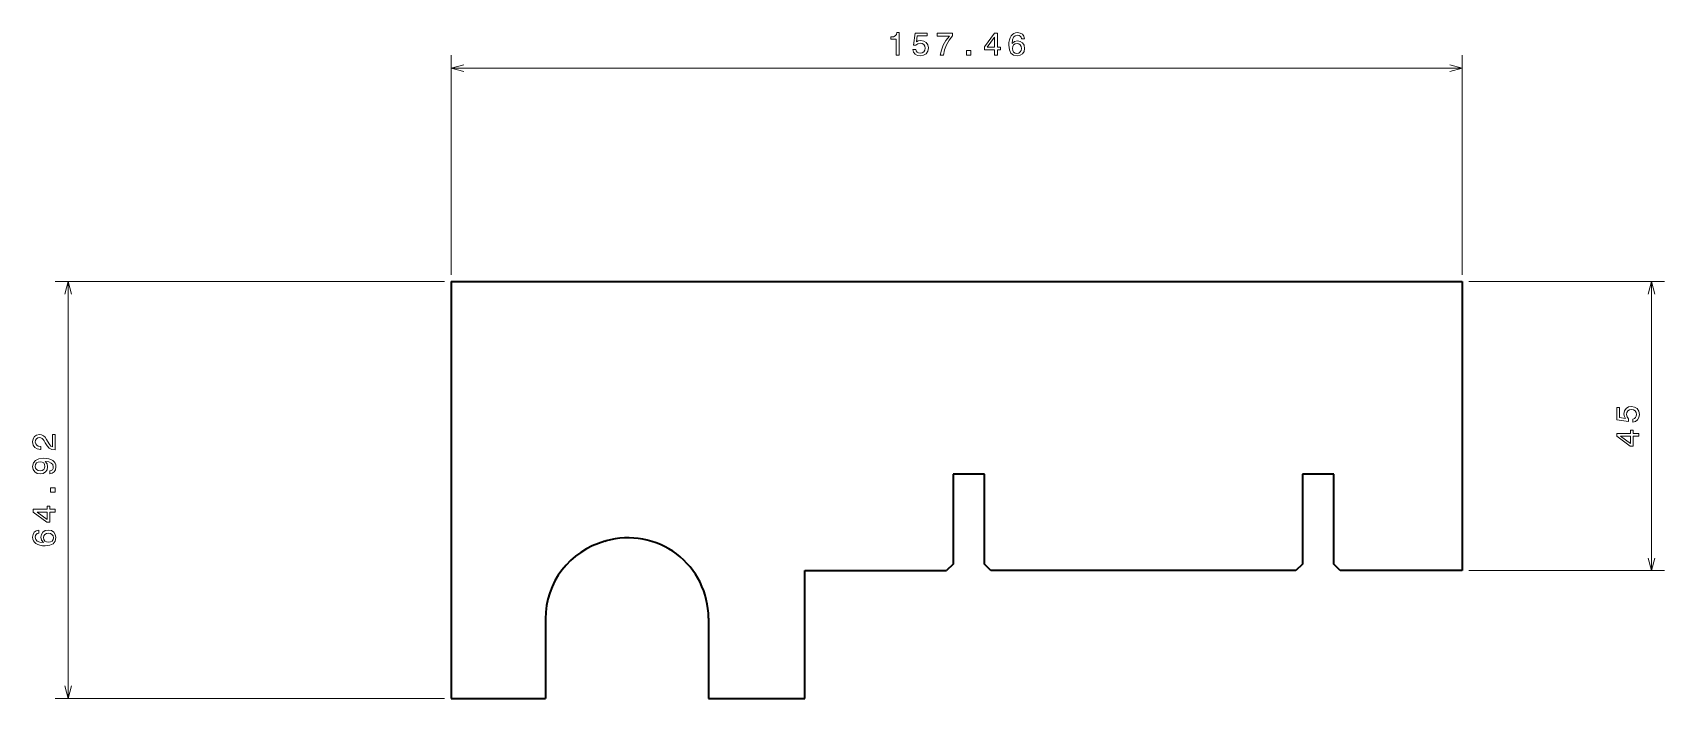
# Model space of a CAD drawing. Extents: x 5 to 259, y 73 to 176.
import ezdxf

# ---------------------------------------------------------------- set-up
doc = ezdxf.new("R2010")
doc.units = 0

msp = doc.modelspace()

# ---------------------------------------------------------------- linework, layer by layer
at = {"color": 7, "lineweight": 13}
for p, q in [((69.768204, 138.501404), (69.768204, 172.728363)), ((69.768204, 170.728363), (227.231781, 170.728363)), ((227.231781, 138.501404), (227.231781, 172.728363)), ((68.72821, 137.461426), (8.071915, 137.461426)), ((10.071915, 72.538589), (10.071915, 137.461426)), ((228.27179, 137.461426), (258.733337, 137.461426)), ((256.733337, 92.461418), (256.733337, 137.461426)), ((228.27179, 92.461418), (258.733337, 92.461418)), ((68.72821, 72.538589), (8.071915, 72.538589))]:
    msp.add_line(p, q, dxfattribs=at)
at = {"color": 7, "lineweight": 35}
for p, q in [((69.768204, 137.461426), (69.768204, 72.538589)), ((69.768204, 137.461426), (227.231781, 137.461426)), ((227.231781, 137.461426), (227.231781, 92.461418)), ((152.824219, 107.461418), (147.924225, 107.461418)), ((147.924225, 107.461418), (147.924225, 93.461418)), ((152.824219, 93.461418), (152.824219, 107.461418)), ((207.24762, 107.461418), (202.347626, 107.461418)), ((202.347626, 107.461418), (202.347626, 93.461418)), ((207.24762, 93.461418), (207.24762, 107.461418)), ((93.684174, 97.007393), (93.854767, 97.057564)), ((93.869217, 97.061699), (93.854782, 97.057579)), ((124.82663, 92.461418), (146.924225, 92.461418)), ((124.82663, 72.538589), (124.82663, 92.461418)), ((147.924225, 93.461418), (146.924225, 92.461418)), ((153.824219, 92.461418), (152.824219, 93.461418)), ((201.347626, 92.461418), (153.824219, 92.461418)), ((202.347626, 93.461418), (201.347626, 92.461418)), ((208.24762, 92.461418), (207.24762, 93.461418)), ((227.231781, 92.461418), (208.24762, 92.461418)), ((84.429626, 84.927223), (84.429626, 72.538589)), ((109.830048, 85.058693), (109.82663, 84.766594)), ((109.82663, 84.766594), (109.82663, 72.538589)), ((69.768204, 72.538589), (84.429626, 72.538589)), ((109.82663, 72.538589), (124.82663, 72.538589))]:
    msp.add_line(p, q, dxfattribs=at)
at = {"color": 7, "lineweight": 13}
for points in [[(139.069153, 172.728363), (139.528107, 172.728363), (139.528107, 176.253601), (139.18515, 176.253601), (139.094376, 175.945953), (138.912827, 175.739166), (138.635437, 175.618134), (138.252167, 175.577789), (138.252167, 175.219727), (139.069153, 175.219727)], [(141.645233, 173.641205), (141.756195, 173.227661), (142.003311, 172.904877), (142.366425, 172.703156), (142.830399, 172.627502), (143.339767, 172.718292), (143.73819, 172.965393), (143.990341, 173.358765), (144.086166, 173.863098), (144.000427, 174.332123), (143.758362, 174.700287), (143.380112, 174.937317), (142.89093, 175.023041), (142.51268, 174.962524), (142.220169, 174.796082), (142.361389, 175.739166), (143.894531, 175.739166), (143.894531, 176.15271), (142.023483, 176.15271), (141.746109, 174.296814), (142.149567, 174.296814), (142.442078, 174.533844), (142.815277, 174.619568), (143.138031, 174.564117), (143.385162, 174.40271), (143.541504, 174.155609), (143.59697, 173.837891), (143.541504, 173.520172), (143.380112, 173.273041), (143.132996, 173.116699), (142.815277, 173.061218), (142.547974, 173.096527), (142.341217, 173.212524), (142.189911, 173.394073), (142.114258, 173.641205)], [(145.930969, 172.728363), (146.440338, 172.728363), (146.606781, 173.560516), (146.899277, 174.337158), (147.31282, 175.05835), (147.852448, 175.734131), (147.852448, 176.15271), (145.451874, 176.15271), (145.451874, 175.693787), (147.368301, 175.693787), (146.813538, 175.012939), (146.394958, 174.301849), (146.102448, 173.54538)], [(154.381409, 172.728363), (154.835297, 172.728363), (154.835297, 173.595795), (155.334579, 173.595795), (155.334579, 173.999268), (154.835297, 173.999268), (154.835297, 176.15271), (154.376373, 176.15271), (152.843231, 174.039612), (152.843231, 173.595795), (154.381409, 173.595795)], [(153.266861, 173.999268), (154.381409, 175.567719), (154.381409, 173.999268)], [(159.05043, 175.285278), (158.95462, 175.693787), (158.732697, 175.996368), (158.389771, 176.188019), (157.945953, 176.253601), (157.648407, 176.218292), (157.391205, 176.122467), (157.164261, 175.966125), (156.972626, 175.744232), (156.82132, 175.466858), (156.710373, 175.128937), (156.639771, 174.73053), (156.619598, 174.281677), (156.700287, 173.565552), (156.947403, 173.046082), (157.345825, 172.733429), (157.890488, 172.627502), (158.379684, 172.718292), (158.752884, 172.955322), (158.994965, 173.328522), (159.080688, 173.802582), (158.994965, 174.281677), (158.76297, 174.649841), (158.404907, 174.881836), (157.96109, 174.962524), (157.481995, 174.861664), (157.123917, 174.574188), (157.19957, 175.128937), (157.360947, 175.527374), (157.608063, 175.764404), (157.951004, 175.845093), (158.203171, 175.804749), (158.394806, 175.698822), (158.520889, 175.522308), (158.586456, 175.285278)], [(150.02002, 172.728363), (150.716003, 172.728363), (150.716003, 173.479797), (150.02002, 173.479797)], [(158.591492, 173.797546), (158.536011, 173.479797), (158.394806, 173.237732), (158.167862, 173.076355), (157.885437, 173.025909), (157.587891, 173.076355), (157.360947, 173.232697), (157.214691, 173.474762), (157.169312, 173.79248), (157.219742, 174.105164), (157.360947, 174.342194), (157.592941, 174.4935), (157.905609, 174.548981), (158.177948, 174.4935), (158.394806, 174.34726), (158.536011, 174.110229)], [(253.820511, 115.578712), (254.234055, 115.689659), (254.556824, 115.93679), (254.75856, 116.299904), (254.834198, 116.763878), (254.743423, 117.273247), (254.496307, 117.671654), (254.102936, 117.92382), (253.598618, 118.01963), (253.129593, 117.933907), (252.761429, 117.691826), (252.524399, 117.313591), (252.438675, 116.824394), (252.499191, 116.446144), (252.665619, 116.153648), (251.722534, 116.294853), (251.722534, 117.827995), (251.30899, 117.827995), (251.30899, 115.956963), (253.164886, 115.679573), (253.164886, 116.083031), (252.927856, 116.375542), (252.842133, 116.748741), (252.897598, 117.07151), (253.05899, 117.318626), (253.306107, 117.474968), (253.623825, 117.530449), (253.941544, 117.474968), (254.188675, 117.313591), (254.345001, 117.066475), (254.400482, 116.748741), (254.365189, 116.481453), (254.249191, 116.274681), (254.067627, 116.12339), (253.820511, 116.047737)], [(8.071915, 111.241508), (8.071915, 113.647133), (7.638199, 113.647133), (7.638199, 111.745842), (7.401169, 111.851738), (7.204483, 112.033302), (6.846405, 112.593102), (6.695114, 112.890648), (6.478256, 113.223503), (6.226089, 113.460533), (5.928543, 113.596703), (5.590652, 113.647133), (5.167023, 113.561394), (4.834167, 113.324364), (4.622345, 112.96125), (4.546692, 112.492226), (4.632446, 112.00808), (4.869476, 111.639931), (5.247711, 111.402901), (5.746994, 111.322197), (5.817596, 111.322197), (5.817596, 111.781136), (5.777252, 111.781136), (5.434311, 111.82653), (5.182144, 111.9627), (5.020752, 112.179558), (4.965302, 112.467018), (5.015717, 112.759529), (5.1418, 112.976387), (5.338486, 113.117592), (5.585602, 113.168022), (5.817596, 113.132729), (6.014282, 113.036903), (6.185745, 112.875511), (6.337051, 112.653618), (6.498428, 112.356071), (6.811111, 111.861824), (7.143967, 111.513847), (7.547424, 111.307076), (8.056778, 111.241508)], [(254.733337, 113.370796), (254.733337, 113.824684), (253.865906, 113.824684), (253.865906, 114.323967), (253.462448, 114.323967), (253.462448, 113.824684), (251.30899, 113.824684), (251.30899, 113.365746), (253.422104, 111.832603), (253.865906, 111.832603), (253.865906, 113.370796)], [(253.462448, 112.256233), (251.893997, 113.370796), (253.462448, 113.370796)], [(7.204483, 107.525658), (7.60289, 107.601311), (7.910538, 107.818169), (8.102173, 108.16111), (8.172775, 108.614998), (8.137482, 108.912544), (8.046692, 109.179848), (7.890366, 109.406792), (7.668457, 109.598427), (7.391083, 109.749733), (7.048141, 109.86068), (6.65477, 109.926231), (6.200882, 109.951454), (5.489777, 109.865715), (4.970337, 109.618599), (4.657654, 109.225227), (4.546692, 108.6856), (4.637482, 108.191368), (4.879547, 107.818169), (5.252747, 107.576088), (5.721771, 107.495399), (6.205917, 107.576088), (6.574081, 107.813133), (6.806061, 108.166145), (6.881714, 108.614998), (6.785889, 109.089058), (6.493378, 109.447136), (7.053177, 109.366447), (7.451599, 109.205055), (7.688629, 108.957939), (7.764282, 108.620049), (7.728973, 108.357796), (7.618027, 108.166145), (7.441513, 108.040077), (7.204483, 107.989632)], [(5.716721, 107.984596), (5.404053, 108.035027), (5.156921, 108.176231), (5.00058, 108.39814), (4.945099, 108.6856), (5.00058, 108.983162), (5.156921, 109.210106), (5.399002, 109.351311), (5.711685, 109.406792), (6.029404, 109.351311), (6.266434, 109.210106), (6.412689, 108.978111), (6.46312, 108.670479), (6.412689, 108.393105), (6.266434, 108.176231), (6.034454, 108.035027)], [(8.071915, 104.652031), (8.071915, 105.348), (7.32048, 105.348), (7.32048, 104.652031)], [(8.071915, 101.541374), (8.071915, 101.995262), (7.204483, 101.995262), (7.204483, 102.494545), (6.801025, 102.494545), (6.801025, 101.995262), (4.647552, 101.995262), (4.647552, 101.536324), (6.760681, 100.003181), (7.204483, 100.003181), (7.204483, 101.541374)], [(6.801025, 100.426811), (5.232574, 101.541374), (6.801025, 101.541374)], [(5.514999, 98.73835), (5.106491, 98.642525), (4.803894, 98.420616), (4.612274, 98.077675), (4.546692, 97.633873), (4.582001, 97.336327), (4.677826, 97.079124), (4.834167, 96.85218), (5.056061, 96.66053), (5.333435, 96.509239), (5.671341, 96.398277), (6.069748, 96.327675), (6.5186, 96.307503), (7.234741, 96.388191), (7.754196, 96.635323), (8.066864, 97.03373), (8.172775, 97.578407), (8.082001, 98.067589), (7.844971, 98.440788), (7.471771, 98.682869), (6.997711, 98.768608), (6.5186, 98.682869), (6.150452, 98.450874), (5.918457, 98.092812), (5.837769, 97.64901), (5.938629, 97.169899), (6.226089, 96.811836), (5.671341, 96.887474), (5.272919, 97.048866), (5.035889, 97.295982), (4.9552, 97.638924), (4.995544, 97.891075), (5.101456, 98.082726), (5.277969, 98.208809), (5.514999, 98.274361)], [(7.002747, 98.279411), (7.32048, 98.22393), (7.562546, 98.082726), (7.723938, 97.855782), (7.774368, 97.573357), (7.723938, 97.27581), (7.567596, 97.048866), (7.325516, 96.902611), (7.007797, 96.857216), (6.695114, 96.907646), (6.458084, 97.048866), (6.306778, 97.280846), (6.251312, 97.593529), (6.306778, 97.865868), (6.453033, 98.082726), (6.690063, 98.22393)]]:
    msp.add_lwpolyline(points, close=True, dxfattribs=at)
for points in [[(71.700058, 171.246002), (69.768204, 170.728363), (71.700058, 170.210724)], [(225.299927, 170.210724), (227.231781, 170.728363), (225.299927, 171.246002)], [(10.589554, 135.529572), (10.071915, 137.461426), (9.554276, 135.529572)], [(257.250977, 135.529572), (256.733337, 137.461426), (256.215698, 135.529572)], [(256.215698, 94.393257), (256.733337, 92.461418), (257.250977, 94.393257)], [(9.554276, 74.470444), (10.071915, 72.538589), (10.589554, 74.470444)]]:
    msp.add_lwpolyline(points, dxfattribs=at)
at = {"color": 7, "lineweight": 35}
for centre, start_param, end_param in [((96.958832, 84.943947), 1.5567497431, 2.8631015261), ((97.300842, 85.041969), 6.0046941797, 7.8529254371)]:
    msp.add_ellipse(centre, major_axis=(12.046478, 3.453053), ratio=0.997478, start_param=start_param, end_param=end_param, dxfattribs=at)

doc.saveas('drawing.dxf')
